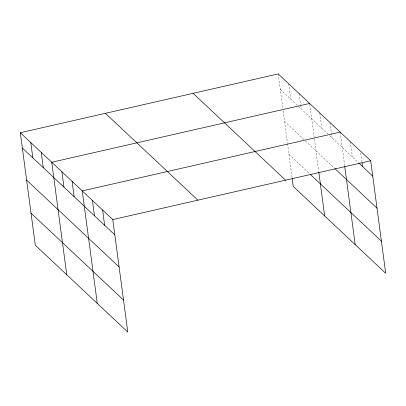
<?xml version="1.0" encoding="UTF-8"?>
<svg xmlns="http://www.w3.org/2000/svg" width="406" height="406" viewBox="0 0 406 406"><rect width="100%" height="100%" fill="white"/><g stroke="black" fill="none" stroke-linecap="round" stroke-linejoin="round"><path stroke-width="0.3" stroke-dasharray="2.03 1.52" d="M280.252 89.249L327.881 133.975M329.728 135.711L358.397 162.633M284.53 121.318L304.13 139.72M305.495 141.004L334.473 168.216M288.94 154.356L309.448 173.616M360.761 153.057L361.908 161.639M350.342 141.664L352.388 156.99M340.172 132.112L344.684 165.937M329.997 122.556L332.042 137.883M319.827 113.005L321.872 128.332M309.732 104.063L314.33 138.512M314.411 139.126L318.72 171.418M299.171 93.608L300.643 104.641M300.724 105.255L301.216 108.935M288.691 83.763L290.737 99.089M278.206 73.922L282.804 108.366M283.134 110.833L287.443 143.135M287.529 143.76L292.066 177.792"/><path stroke-width="0.61" d="M20.3 132.721L112.782 219.575L127.794 332.078L35.312 245.229L20.3 132.721L278.206 73.922L370.688 160.771L385.7 273.279L293.218 186.425L292.153 178.412M309.651 103.449L51.745 162.253L66.757 274.755M340.172 132.112L82.261 190.911L97.273 303.419M112.782 219.575L370.688 160.771M358.863 163.07L372.733 176.097M334.935 168.647L377.012 208.166M310.357 174.473L381.422 241.21M193.099 93.324L285.58 180.178M105.408 113.32L197.889 200.168M22.345 148.048L114.827 234.896M26.623 180.117L119.105 266.965M31.034 213.16L123.51 300.009M362.071 162.867L362.558 166.541M344.765 166.556L355.184 244.615M318.801 172.042L324.663 215.956M102.606 210.019L104.652 225.345M92.436 200.468L94.481 215.789M72.09 181.36L74.136 196.682M61.915 171.804L63.96 187.13M41.26 152.407L43.305 167.734M30.78 142.567L32.825 157.888"/></g></svg>
